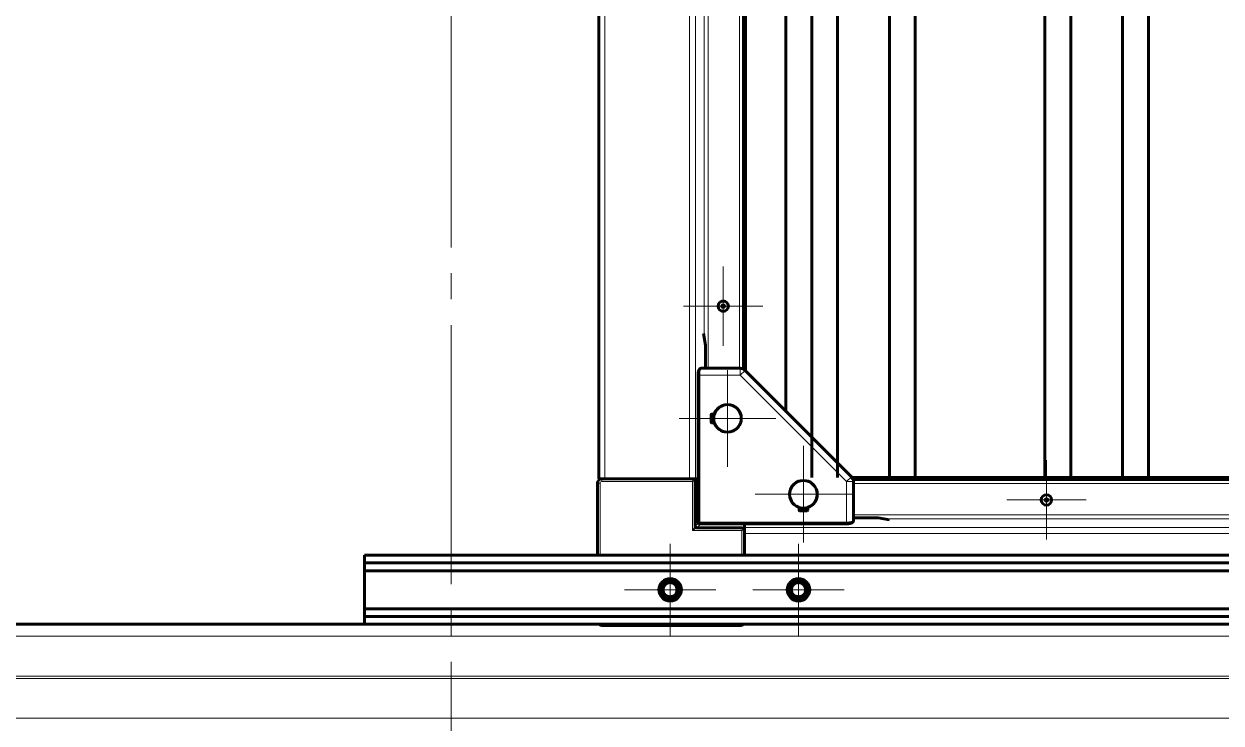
# Model space of a CAD drawing. Header units: millimetres. Extents: x 0 to 594, y 0 to 420.
# Drawn here: x 119.3 to 188.6, y 300.2 to 340.7 of the extents above; entities that cross this region are included whole.
import ezdxf

# ---------------------------------------------------------------- set-up
doc = ezdxf.new("R2010")
doc.units = ezdxf.units.MM
for name, pattern in [('K5LT_AXLED', [19.5, 15, -1.5, 1.5, -1.5]), ('K5LT_BASIC', [0]), ('K5LT_THIN', [0])]:
    doc.linetypes.add(name, pattern=pattern)
doc.layers.add('Системный слой', color=7, linetype='Continuous')

# ---------------------------------------------------------------- blocks, each defined once
blk = doc.blocks.new('U0')
at = {"layer": 'Системный слой', "color": 30, "linetype": 'K5LT_AXLED', "lineweight": 18, "true_color": 0xff8000}
blk.add_line((144.031, 342.727), (144.031, 174.657), dxfattribs=at)
blk = doc.blocks.new('U35')
at = {"layer": 'Системный слой', "color": 5, "linetype": 'K5LT_BASIC', "lineweight": 60, "true_color": 0x0000ff}
for p, q in [((178.42, 347.64), (178.42, 380.697)), ((178.42, 314.398), (178.42, 342.64))]:
    blk.add_line(p, q, dxfattribs=at)
blk = doc.blocks.new('U41')
at = {"layer": 'Системный слой', "color": 5, "linetype": 'K5LT_BASIC', "lineweight": 60, "true_color": 0x0000ff}
for p, q in [((184.42, 347.635), (184.42, 380.697)), ((184.42, 314.398), (184.42, 342.635))]:
    blk.add_line(p, q, dxfattribs=at)
blk = doc.blocks.new('U42')
at = {"layer": 'Системный слой', "color": 5, "linetype": 'K5LT_BASIC', "lineweight": 60, "true_color": 0x0000ff}
for p, q in [((179.92, 347.639), (179.92, 380.697)), ((179.92, 314.398), (179.92, 342.639))]:
    blk.add_line(p, q, dxfattribs=at)
blk = doc.blocks.new('U45')
at = {"layer": 'Системный слой', "color": 5, "linetype": 'K5LT_BASIC', "lineweight": 60, "true_color": 0x0000ff}
for p, q in [((182.92, 347.637), (182.92, 380.697)), ((182.92, 314.398), (182.92, 342.635))]:
    blk.add_line(p, q, dxfattribs=at)
blk = doc.blocks.new('U122')
at = {"layer": 'Системный слой', "color": 5, "linetype": 'K5LT_BASIC', "lineweight": 60, "true_color": 0x0000ff}
for p, q in [((152.59, 380.772), (152.59, 347.697)), ((152.59, 342.697), (152.59, 314.323))]:
    blk.add_line(p, q, dxfattribs=at)
blk = doc.blocks.new('U123')
at = {"layer": 'Системный слой', "color": 7, "linetype": 'K5LT_THIN', "lineweight": 18}
for p, q in [((152.94, 380.772), (152.94, 347.696)), ((152.94, 342.695), (152.94, 314.323))]:
    blk.add_line(p, q, dxfattribs=at)
blk = doc.blocks.new('U124')
at = {"layer": 'Системный слой', "color": 5, "linetype": 'K5LT_BASIC', "lineweight": 60, "true_color": 0x0000ff}
for p, q in [((161.09, 370.762), (161.09, 347.672)), ((161.09, 342.672), (161.09, 320.57))]:
    blk.add_line(p, q, dxfattribs=at)
blk = doc.blocks.new('U125')
at = {"layer": 'Системный слой', "color": 5, "linetype": 'K5LT_BASIC', "lineweight": 60, "true_color": 0x0000ff}
for p, q in [((160.97, 370.776), (160.97, 347.673)), ((160.97, 342.672), (160.97, 320.67))]:
    blk.add_line(p, q, dxfattribs=at)
blk = doc.blocks.new('U126')
at = {"layer": 'Системный слой', "color": 5, "linetype": 'K5LT_BASIC', "lineweight": 60, "true_color": 0x0000ff}
for p, q in [((163.42, 347.667), (163.42, 370.838)), ((163.42, 318.24), (163.42, 342.666))]:
    blk.add_line(p, q, dxfattribs=at)
blk = doc.blocks.new('U127')
at = {"layer": 'Системный слой', "color": 7, "linetype": 'K5LT_THIN', "lineweight": 18}
for p, q in [((160.74, 370.807), (160.74, 347.673)), ((160.74, 342.673), (160.74, 320.723))]:
    blk.add_line(p, q, dxfattribs=at)
blk = doc.blocks.new('U128')
at = {"layer": 'Системный слой', "color": 7, "linetype": 'K5LT_THIN', "lineweight": 18}
for p, q in [((158.92, 374.372), (158.92, 347.678)), ((158.92, 342.678), (158.92, 320.723))]:
    blk.add_line(p, q, dxfattribs=at)
blk = doc.blocks.new('U129')
at = {"layer": 'Системный слой', "color": 7, "linetype": 'K5LT_THIN', "lineweight": 18}
for p, q in [((157.842, 380.772), (157.842, 347.681)), ((157.842, 342.681), (157.842, 314.323))]:
    blk.add_line(p, q, dxfattribs=at)
blk = doc.blocks.new('U130')
at = {"layer": 'Системный слой', "color": 7, "linetype": 'K5LT_THIN', "lineweight": 18}
for p, q in [((158.185, 380.772), (158.185, 347.68)), ((158.185, 342.68), (158.185, 314.323))]:
    blk.add_line(p, q, dxfattribs=at)
blk = doc.blocks.new('U131')
at = {"layer": 'Системный слой', "color": 7, "linetype": 'K5LT_THIN', "lineweight": 18}
for p, q in [((158.695, 372.651), (158.695, 347.678)), ((158.695, 342.679), (158.695, 322.444))]:
    blk.add_line(p, q, dxfattribs=at)
blk = doc.blocks.new('U148')
at = {"layer": 'Системный слой', "color": 5, "linetype": 'K5LT_BASIC', "lineweight": 60, "true_color": 0x0000ff}
for p, q in [((164.92, 347.663), (164.92, 378.353)), ((164.92, 314.398), (164.92, 342.663))]:
    blk.add_line(p, q, dxfattribs=at)
blk = doc.blocks.new('U149')
at = {"layer": 'Системный слой', "color": 5, "linetype": 'K5LT_BASIC', "lineweight": 60, "true_color": 0x0000ff}
for p, q in [((170.92, 347.651), (170.92, 380.697)), ((170.92, 314.398), (170.92, 342.651))]:
    blk.add_line(p, q, dxfattribs=at)
blk = doc.blocks.new('U150')
at = {"layer": 'Системный слой', "color": 5, "linetype": 'K5LT_BASIC', "lineweight": 60, "true_color": 0x0000ff}
for p, q in [((166.42, 347.659), (166.42, 379.853)), ((166.42, 314.398), (166.42, 342.66))]:
    blk.add_line(p, q, dxfattribs=at)
blk = doc.blocks.new('U151')
at = {"layer": 'Системный слой', "color": 5, "linetype": 'K5LT_BASIC', "lineweight": 60, "true_color": 0x0000ff}
for p, q in [((169.42, 347.654), (169.42, 380.697)), ((169.42, 314.398), (169.42, 342.654))]:
    blk.add_line(p, q, dxfattribs=at)
blk = doc.blocks.new('U211')
at = {"layer": 'Системный слой', "color": 30, "linetype": 'K5LT_AXLED', "lineweight": 18, "true_color": 0xff8000}
for q in [(160.04, 320.623), (157.24, 317.823), (160.04, 315.023), (162.84, 317.823)]:
    blk.add_line((160.04, 317.823), q, dxfattribs=at)
blk = doc.blocks.new('U212')
at = {"layer": 'Системный слой', "color": 30, "linetype": 'K5LT_AXLED', "lineweight": 18, "true_color": 0xff8000}
for q in [(164.437, 316.226), (161.637, 313.426), (164.437, 310.626), (167.237, 313.426)]:
    blk.add_line((164.437, 313.426), q, dxfattribs=at)
blk = doc.blocks.new('U213')
at = {"layer": 'Системный слой', "color": 30, "linetype": 'K5LT_AXLED', "lineweight": 18, "true_color": 0xff8000}
for q in [(156.715, 310.548), (154.065, 307.898), (159.365, 307.898), (156.715, 305.248)]:
    blk.add_line((156.715, 307.898), q, dxfattribs=at)
blk = doc.blocks.new('U214')
at = {"layer": 'Системный слой', "color": 30, "linetype": 'K5LT_AXLED', "lineweight": 18, "true_color": 0xff8000}
for q in [(164.151, 310.548), (161.501, 307.898), (164.151, 305.248), (166.801, 307.898)]:
    blk.add_line((164.151, 307.898), q, dxfattribs=at)
blk = doc.blocks.new('U294')
at = {"layer": 'Системный слой', "color": 30, "linetype": 'K5LT_AXLED', "lineweight": 18, "true_color": 0xff8000}
for q in [(178.515, 315.398), (176.215, 313.098), (178.515, 310.798), (180.815, 313.098)]:
    blk.add_line((178.515, 313.098), q, dxfattribs=at)
blk = doc.blocks.new('U293')
at = {"layer": 'Системный слой', "color": 5, "linetype": 'K5LT_BASIC', "lineweight": 60, "true_color": 0x0000ff}
for radius in [0.3, 0.075]:
    blk.add_circle((178.515, 313.098), radius, dxfattribs=at)
at = {"layer": 'Системный слой'}
blk.add_blockref('U294', (0, 0), dxfattribs=at)
blk = doc.blocks.new('U310')
at = {"layer": 'Системный слой', "color": 30, "linetype": 'K5LT_AXLED', "lineweight": 18, "true_color": 0xff8000}
for q in [(159.79, 326.623), (157.49, 324.323), (159.79, 322.023), (162.09, 324.323)]:
    blk.add_line((159.79, 324.323), q, dxfattribs=at)
blk = doc.blocks.new('U309')
at = {"layer": 'Системный слой', "color": 5, "linetype": 'K5LT_BASIC', "lineweight": 60, "true_color": 0x0000ff}
for radius in [0.3, 0.075]:
    blk.add_circle((159.79, 324.323), radius, dxfattribs=at)
at = {"layer": 'Системный слой'}
blk.add_blockref('U310', (0, 0), dxfattribs=at)

msp = doc.modelspace()

# ---------------------------------------------------------------- linework, layer by layer
at = {"layer": 'Системный слой', "color": 5, "linetype": 'K5LT_BASIC', "lineweight": 60, "true_color": 0x0000ff}
for p, q in [((158.76044, 322.07291), (158.64452, 322.73031)), ((158.76044, 322.07291), (158.76044, 320.72291)), ((160.77102, 320.72291), (158.5146, 320.72291)), ((167.21955, 314.44006), (161.05386, 320.60575)), ((158.33012, 311.81632), (158.33012, 320.32291)), ((159.09271, 318.04291), (159.09271, 317.60291)), ((159.27977, 318.07291), (159.12271, 318.07291)), ((159.12271, 317.57291), (159.27977, 317.57291)), ((152.58971, 314.32291), (152.93971, 314.32291)), ((152.93971, 314.32291), (157.84245, 314.32291)), ((157.84245, 314.32291), (158.18493, 314.32291)), ((158.05896, 314.32291), (158.06786, 314.32291)), ((158.16786, 314.22291), (158.16786, 311.57606)), ((158.18493, 314.32291), (158.33012, 314.32291)), ((467.27251, 314.39791), (167.25619, 314.39791)), ((467.20931, 314.27791), (167.31806, 314.27791)), ((152.51471, 314.07291), (152.51471, 309.89791)), ((167.33671, 311.9008), (167.33671, 314.15722)), ((164.18671, 312.66597), (164.18671, 312.50591)), ((164.21671, 312.47591), (164.65671, 312.47591)), ((164.68671, 312.50591), (164.68671, 312.66597)), ((158.26786, 311.47606), (160.91471, 311.47606)), ((166.93671, 311.71632), (158.43012, 311.71632)), ((161.01471, 311.71632), (161.01471, 311.49313)), ((161.01471, 311.49313), (161.01471, 311.15065)), ((167.33671, 312.06864), (168.76471, 312.06864)), ((168.76471, 312.06864), (169.42211, 311.95272)), ((161.01471, 311.37606), (161.01471, 311.36716)), ((161.01471, 311.15065), (161.01471, 309.89791)), ((473.51471, 309.89791), (139.0147, 309.89791)), ((139.0147, 309.89791), (139.0147, 305.89791)), ((473.51471, 309.44791), (139.0147, 309.44791)), ((473.51471, 308.99791), (139.0147, 308.99791)), ((156.21471, 308.18658), (156.71471, 308.47526)), ((156.21471, 307.60923), (156.21471, 308.18658)), ((156.71471, 308.47526), (157.21471, 308.18658)), ((157.21471, 307.60923), (157.21471, 308.18658)), ((163.65136, 308.18658), (164.15136, 308.47526)), ((163.65136, 307.60923), (163.65136, 308.18658)), ((164.15136, 308.47526), (164.65136, 308.18658)), ((164.65136, 307.60923), (164.65136, 308.18658)), ((156.71471, 307.32056), (156.21471, 307.60923)), ((157.21471, 307.60923), (156.71471, 307.32056)), ((164.15136, 307.32056), (163.65136, 307.60923)), ((164.65136, 307.60923), (164.15136, 307.32056)), ((473.51471, 306.79791), (139.0147, 306.79791)), ((160.11627, 305.89791), (78.06011, 305.89791)), ((473.51471, 306.34791), (139.0147, 306.34791)), ((473.51471, 305.89791), (139.0147, 305.89791)), ((473.58617, 305.89791), (168.44324, 305.89791)), ((473.51471, 305.89791), (168.51471, 305.89791)), ((152.81471, 305.82291), (160.76471, 305.82291))]:
    msp.add_line(p, q, dxfattribs=at)
at = {"layer": 'Системный слой', "color": 7, "linetype": 'K5LT_THIN', "lineweight": 18}
for p, q in [((160.77102, 320.32291), (160.77102, 320.72291)), ((161.05386, 320.60575), (160.77102, 320.32291)), ((158.43012, 320.32291), (158.33012, 320.32291)), ((160.77102, 320.32291), (158.43012, 320.32291)), ((158.43012, 311.81632), (158.43012, 320.32291)), ((166.93671, 314.15722), (160.77102, 320.32291)), ((159.06271, 318.04291), (159.09271, 318.04291)), ((159.06271, 318.04291), (159.06271, 317.60291)), ((159.09271, 318.04291), (159.12271, 318.04291)), ((159.12271, 318.10291), (159.12271, 318.07291)), ((159.29031, 318.10291), (159.12271, 318.10291)), ((159.12271, 318.04291), (159.12271, 318.07291)), ((159.12271, 317.60291), (159.12271, 318.04291)), ((159.12271, 318.04291), (159.27055, 318.04291)), ((159.06271, 317.60291), (159.09271, 317.60291)), ((159.12271, 317.60291), (159.09271, 317.60291)), ((159.12271, 317.57291), (159.12271, 317.60291)), ((159.27055, 317.60291), (159.12271, 317.60291)), ((159.12271, 317.54291), (159.12271, 317.57291)), ((159.12271, 317.54291), (159.29031, 317.54291)), ((152.76471, 314.32291), (152.76471, 314.17291)), ((152.76471, 314.17291), (158.01786, 314.17291)), ((158.06786, 314.32291), (158.01786, 314.17291)), ((158.16786, 314.22291), (158.01786, 314.17291)), ((158.01786, 314.17291), (158.01786, 311.32606)), ((166.93671, 314.15722), (167.21955, 314.44006)), ((152.66471, 314.07291), (152.51471, 314.07291)), ((152.66471, 314.07291), (152.66471, 309.89791)), ((166.93671, 311.81632), (166.93671, 314.15722)), ((167.33671, 314.15722), (166.93671, 314.15722)), ((467.18971, 314.04791), (167.33671, 314.04791)), ((164.15671, 312.67651), (164.15671, 312.50591)), ((164.15671, 312.50591), (164.18671, 312.50591)), ((164.21671, 312.50591), (164.18671, 312.50591)), ((164.21671, 312.50591), (164.21671, 312.65675)), ((164.21671, 312.47591), (164.21671, 312.50591)), ((164.65671, 312.50591), (164.21671, 312.50591)), ((164.21671, 312.44591), (164.21671, 312.47591)), ((164.21671, 312.44591), (164.65671, 312.44591)), ((164.65671, 312.65675), (164.65671, 312.50591)), ((164.65671, 312.50591), (164.65671, 312.47591)), ((164.68671, 312.50591), (164.65671, 312.50591)), ((164.65671, 312.44591), (164.65671, 312.47591)), ((164.71671, 312.50591), (164.68671, 312.50591)), ((164.71671, 312.50591), (164.71671, 312.67651)), ((467.18971, 312.22818), (167.33671, 312.22818)), ((158.16786, 311.57606), (158.01786, 311.32606)), ((158.26786, 311.47606), (158.01786, 311.32606)), ((158.35187, 311.75404), (158.16803, 311.5702)), ((158.50209, 311.71632), (158.262, 311.47624)), ((158.43012, 311.81632), (158.33012, 311.81632)), ((166.93671, 311.81632), (158.43012, 311.81632)), ((158.43012, 311.81632), (158.43012, 311.71632)), ((160.91471, 311.47606), (160.86471, 311.32606)), ((473.51471, 311.49313), (161.01471, 311.49313)), ((166.93671, 311.71632), (166.93671, 311.81632)), ((465.39315, 312.00313), (169.13626, 312.00313)), ((158.01786, 311.32606), (160.86471, 311.32606)), ((161.01471, 311.37606), (160.86471, 311.32606)), ((160.86471, 311.32606), (160.86471, 309.89791)), ((473.51471, 311.15065), (161.01471, 311.15065)), ((152.81471, 305.89791), (152.81471, 305.82291)), ((160.76471, 305.89791), (160.76471, 305.82291)), ((474.011, 305.19791), (78.01145, 305.19791)), ((474.011, 302.74921), (77.5477, 302.74921)), ((474.011, 302.89791), (77.5894, 302.89791)), ((474.011, 300.44921), (76.6554, 300.44921))]:
    msp.add_line(p, q, dxfattribs=at)
at = {"layer": 'Системный слой', "color": 5, "linetype": 'K5LT_BASIC', "lineweight": 60, "true_color": 0x0000ff}
for centre, radius in [((160.03971, 317.82291), 0.8), ((164.43671, 313.42591), 0.8), ((156.71471, 307.89791), 0.65), ((156.71471, 307.89791), 0.445), ((156.71471, 307.89791), 0.425), ((156.71471, 307.89791), 0.4116), ((164.15136, 307.89791), 0.65), ((164.15136, 307.89791), 0.445), ((164.15136, 307.89791), 0.425), ((164.15136, 307.89791), 0.4116)]:
    msp.add_circle(centre, radius, dxfattribs=at)
for centre, radius, start, end in [((160.77102, 320.32291), 0.4, 45, 90), ((160.03971, 317.82291), 0.8, 200.4873151, 159.5126849), ((159.12271, 318.04291), 0.03, 90, 180), ((160.03971, 317.82291), 0.8, 159.5126849, 159.739288), ((159.12271, 317.60291), 0.03, 180, 270), ((160.03971, 317.82291), 0.8, 200.2607005, 200.4873151), ((152.76471, 314.07291), 0.25, 90, 180), ((158.06786, 314.22291), 0.1, 0, 90), ((164.43671, 313.42591), 0.8, 290.4873151, 249.5126849), ((166.93671, 314.15722), 0.4, 0, 45), ((164.43671, 313.42591), 0.8, 249.5126849, 249.7392984), ((164.21671, 312.50591), 0.03, 180, 270), ((164.65671, 312.50591), 0.03, 270, 0), ((164.43671, 313.42591), 0.8, 290.2607067, 290.4873151), ((158.26786, 311.57606), 0.1, 180, 270), ((160.91471, 311.37606), 0.1, 0, 90), ((152.81471, 306.12291), 0.3, 228.5903779, 270), ((160.76471, 306.07291), 0.25, 270, 315.572996)]:
    msp.add_arc(centre, radius, start, end, dxfattribs=at)
at = {"layer": 'Системный слой', "color": 7, "linetype": 'K5LT_THIN', "lineweight": 18}
for centre, radius, start, end in [((159.12271, 318.04291), 0.06, 90, 180), ((159.12271, 317.60291), 0.06, 180, 270), ((152.76471, 314.07291), 0.1, 90, 180), ((164.21671, 312.50591), 0.06, 180, 270), ((164.65671, 312.50591), 0.06, 270, 0)]:
    msp.add_arc(centre, radius, start, end, dxfattribs=at)
for centre, major_axis, start_param, end_param in [((158.5146, 320.32291), (0, -0.4), 3.14159265, 4.71238898), ((166.93671, 311.9008), (-0.4, 0), 1.57079633, 3.14159265)]:
    msp.add_ellipse(centre, major_axis=major_axis, ratio=0.21121679, start_param=start_param, end_param=end_param, dxfattribs=at)
at = {"layer": 'Системный слой', "color": 5, "linetype": 'K5LT_BASIC', "lineweight": 60, "true_color": 0x0000ff}
for points, knots in [([(158.5146, 320.72291), (158.51038, 320.72291), (158.50616, 320.72269), (158.4976, 320.72181), (158.49325, 320.72113), (158.48449, 320.71928), (158.48007, 320.7181), (158.47123, 320.7152), (158.46681, 320.71347), (158.45801, 320.70948), (158.45365, 320.70718), (158.44503, 320.70205), (158.44079, 320.69918), (158.43246, 320.6929), (158.4284, 320.68945), (158.42173, 320.68319), (158.41901, 320.68043), (158.41245, 320.67332), (158.40877, 320.66888), (158.40189, 320.65978), (158.39869, 320.65511), (158.39289, 320.64593), (158.39026, 320.64144), (158.38571, 320.63303), (158.38373, 320.62915), (158.38069, 320.62283), (158.37957, 320.62044), (158.37632, 320.61318), (158.37425, 320.60824), (158.3706, 320.59895), (158.369, 320.59464), (158.36473, 320.58249), (158.36217, 320.57448), (158.35728, 320.55763), (158.35495, 320.54876), (158.35053, 320.53018), (158.34845, 320.52045), (158.34456, 320.50014), (158.34276, 320.48955), (158.33946, 320.46758), (158.33798, 320.45618), (158.33535, 320.43266), (158.33422, 320.42052), (158.33234, 320.39563), (158.3316, 320.38285), (158.33044, 320.35439), (158.33012, 320.33865), (158.33012, 320.32291)], [0, 0, 0, 0, 1.28547769, 1.28547769, 2.62834589, 2.62834589, 4.0368438, 4.0368438, 5.52049165, 5.52049165, 7.09147221, 7.09147221, 8.76506371, 8.76506371, 10.55946956, 10.55946956, 11.89947982, 11.89947982, 13.94032628, 13.94032628, 15.98117274, 15.98117274, 17.86286613, 17.86286613, 19.42666334, 19.42666334, 20.36346471, 20.36346471, 22.23706746, 22.23706746, 23.80734287, 23.80734287, 26.5759647, 26.5759647, 29.44720487, 29.44720487, 32.40925536, 32.40925536, 35.45408735, 35.45408735, 38.5749462, 38.5749462, 41.76970048, 41.76970048, 45.03941944, 45.03941944, 49, 49, 49, 49]), ([(158.33012, 311.81632), (158.33012, 311.81629), (158.33012, 311.81626), (158.33012, 311.81583), (158.33012, 311.81543), (158.33013, 311.81459), (158.33014, 311.81416), (158.33017, 311.81286), (158.33021, 311.81199), (158.33034, 311.80938), (158.33048, 311.80763), (158.33102, 311.80243), (158.33157, 311.79899), (158.33373, 311.78878), (158.33589, 311.78212), (158.34143, 311.76964), (158.34476, 311.7638), (158.35346, 311.75157), (158.35912, 311.74541), (158.37344, 311.73326), (158.38251, 311.72776), (158.39804, 311.72139), (158.40411, 311.71955), (158.41684, 311.71698), (158.42349, 311.71632), (158.43012, 311.71632)], [0.0001104, 0.0001104, 0.0001104, 0.0001104, 0.00777778, 0.00777778, 0.11622251, 0.11622251, 0.23255543, 0.23255543, 0.46522125, 0.46522125, 0.93055291, 0.93055291, 1.86121621, 1.86121621, 3.72243243, 3.72243243, 5.51205835, 5.51205835, 7.73285654, 7.73285654, 10.53285654, 10.53285654, 12.22271237, 12.22271237, 13.99988926, 13.99988926, 13.99988926, 13.99988926]), ([(167.33671, 311.9008), (167.33671, 311.89658), (167.33649, 311.89236), (167.33561, 311.8838), (167.33493, 311.87945), (167.33308, 311.87069), (167.33189, 311.86628), (167.329, 311.85743), (167.32727, 311.85301), (167.32328, 311.84421), (167.32098, 311.83985), (167.31585, 311.83123), (167.31298, 311.82699), (167.30669, 311.81866), (167.30325, 311.8146), (167.29699, 311.80793), (167.29423, 311.80521), (167.28712, 311.79865), (167.28268, 311.79498), (167.27358, 311.78809), (167.26891, 311.78489), (167.25973, 311.77909), (167.25523, 311.77647), (167.24683, 311.77191), (167.24295, 311.76993), (167.23663, 311.76689), (167.23424, 311.76578), (167.22698, 311.76252), (167.22204, 311.76045), (167.21275, 311.7568), (167.20843, 311.7552), (167.19629, 311.75093), (167.18828, 311.74837), (167.17143, 311.74348), (167.16256, 311.74115), (167.14398, 311.73673), (167.13425, 311.73465), (167.11394, 311.73076), (167.10335, 311.72896), (167.08138, 311.72566), (167.06998, 311.72418), (167.04646, 311.72155), (167.03432, 311.72042), (167.00943, 311.71854), (166.99665, 311.7178), (166.96819, 311.71664), (166.95245, 311.71632), (166.93671, 311.71632)], [0, 0, 0, 0, 1.28547769, 1.28547769, 2.62834589, 2.62834589, 4.0368438, 4.0368438, 5.52049165, 5.52049165, 7.09147221, 7.09147221, 8.76506371, 8.76506371, 10.55946956, 10.55946956, 11.89947982, 11.89947982, 13.94032628, 13.94032628, 15.98117274, 15.98117274, 17.86286613, 17.86286613, 19.42666334, 19.42666334, 20.36346471, 20.36346471, 22.23706746, 22.23706746, 23.80734287, 23.80734287, 26.5759647, 26.5759647, 29.44720487, 29.44720487, 32.40925536, 32.40925536, 35.45408735, 35.45408735, 38.5749462, 38.5749462, 41.76970048, 41.76970048, 45.03941944, 45.03941944, 49, 49, 49, 49])]:
    msp.add_open_spline(points, degree=3, knots=knots, dxfattribs=at)

# ---------------------------------------------------------------- block references
at = {"layer": 'Системный слой'}
for name in ['U122', 'U123', 'U129', 'U130', 'U151', 'U149', 'U35', 'U42', 'U45', 'U41', 'U150', 'U148', 'U128', 'U131', 'U127', 'U125', 'U124', 'U126', 'U0', 'U309', 'U211', 'U212', 'U293', 'U213', 'U214']:
    msp.add_blockref(name, (0, 0), dxfattribs=at)

doc.saveas('drawing.dxf')
